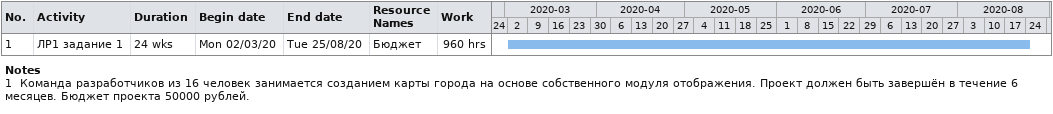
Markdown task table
| ID | Task | Duration | Start | Finish | Resources | Work (h) |
|---|---|---|---|---|---|---|
| 1 | ЛР1 задание 1 | 24w | 2020-03-02 | 2020-08-25 | Бюджет | 960 |

Notes
- 1: Команда разработчиков из 16 человек занимается созданием карты города на основе собственного модуля отображения. Проект должен быть завершён в течение 6 месяцев. Бюджет проекта 50000 рублей.
